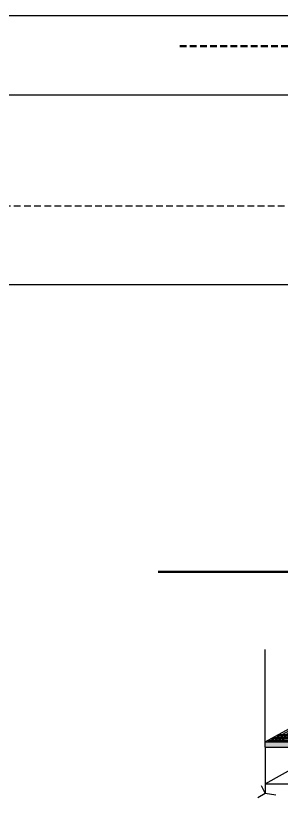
# Model space of a CAD drawing. Header units: millimetres. Extents: x -168 to 2937, y -666 to 1342.
# Drawn here: x 128.2 to 226.4, y 327.8 to 616.3 of the extents above; entities that cross this region are included whole.
import ezdxf

# ---------------------------------------------------------------- set-up
doc = ezdxf.new("R2010")
doc.units = ezdxf.units.MM
doc.linetypes.add('DASHED', pattern=[0.75, 0.5, -0.25])

msp = doc.modelspace()

# ---------------------------------------------------------------- hatches: boundary and pattern name
h = msp.add_hatch(color=252)
h.paths.add_polyline_path([(323.4746829188429, 362.1225497632599), (323.4746829188429, 363.999574409416), (307.6034965063665, 355.1450642182417), (310.9679522940679, 355.1450642182417)])
h.paths.add_polyline_path([(310.9679522940679, 355.1450642182417), (307.6034965063665, 355.1450642182417), (295.2813024565876, 348.2705313411262), (295.2813024565876, 346.39350669497)])
h.paths.add_polyline_path([(295.2813024565876, 348.2705313411262), (236.3243587296495, 348.2705313411262), (232.9599029419481, 346.39350669497), (295.2813024565876, 346.39350669497)])
h.paths.add_polyline_path([(236.3243587296495, 348.2705313411262), (220.4531723171731, 348.2705313411262), (220.4531723171731, 346.39350669497), (232.9599029419481, 346.39350669497)])

# ---------------------------------------------------------------- linework, layer by layer
at = {"color": 150, "linetype": 'DASHED', "lineweight": 50, "ltscale": 5}
msp.add_line((188.8474817877949, 605.0359056032594), (338.5037420666238, 605.0359056032594), dxfattribs=at)
at = {"linetype": 'DASHED', "ltscale": 5}
msp.add_line((112.600745918052, 546.0844099497891), (422.409726185153, 546.0844099497891), dxfattribs=at)
at = {"color": 150, "lineweight": 50, "ltscale": 5}
msp.add_line((180.8432264449934, 411.0236280021919), (330.4994867238223, 411.0236280021919), dxfattribs=at)
at = {"lineweight": 30, "ltscale": 5}
for q in [(220.4531723171731, 382.3941285170278), (220.4531723171731, 329.39350669497)]:
    msp.add_line((220.4531723171731, 346.39350669497), q, dxfattribs=at)
at = {"color": 253, "ltscale": 5}
for p, q in [((220.4531723171731, 348.2705313411262), (248.6465527794284, 363.999574409416)), ((221.7546314369206, 348.2705313411262), (249.9480118991759, 363.999574409416)), ((223.0560905566681, 348.2705313411262), (251.2494710189234, 363.999574409416)), ((224.3575496764155, 348.2705313411262), (252.5509301386709, 363.999574409416)), ((225.659008796163, 348.2705313411262), (253.8523892584183, 363.999574409416)), ((222.4681793029189, 349.3947006015003), (297.2963094423333, 349.3947006015003)), ((223.4756827957917, 349.9567852316874), (298.3038129352062, 349.9567852316874)), ((224.4831862886646, 350.5188698618745), (299.3113164280791, 350.5188698618745)), ((225.4906897815375, 351.0809544920615), (300.3188199209519, 351.0809544920615)), ((220.4531723171731, 348.2705313411262), (295.2813024565876, 348.2705313411262)), ((220.4531723171731, 346.39350669497), (295.2813024565876, 346.39350669497)), ((221.460675810046, 348.8326159713133), (296.2888059494604, 348.8326159713133))]:
    msp.add_line(p, q, dxfattribs=at)
at = {"color": 7, "lineweight": 30, "ltscale": 5}
for p, q in [((220.4531723171731, 332.855582412434), (248.6465527794284, 348.5846254807239)), ((220.4531723171731, 332.855582412434), (295.2813024565876, 332.855582412434)), ((217.6681369752623, 327.8397398134756), (220.4531723171731, 329.39350669497))]:
    msp.add_line(p, q, dxfattribs=at)
at = {"lineweight": 30}
for q in [(219.1077581404062, 332.0843177662684), (224.3525587011237, 328.7382311114795)]:
    msp.add_line((220.4531723171731, 329.39350669497), q, dxfattribs=at)
msp.add_lwpolyline([(112.600745918052, 616.2516947376321), (422.409726185153, 616.2516947376321), (422.409726185153, 546.0844099497891)])
msp.add_lwpolyline([(60.30451764078532, 587.0757103967871), (370.1134979078863, 587.0757103967871), (370.1134979078863, 516.9084256089442), (60.30451764078532, 516.9084256089442)], close=True)

doc.saveas('drawing.dxf')
